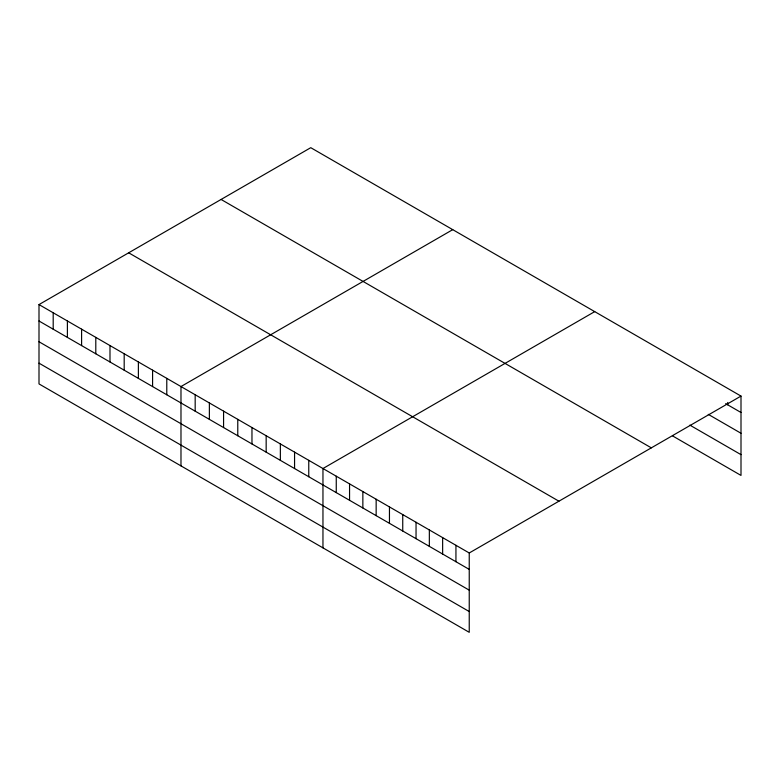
<?xml version="1.0" encoding="UTF-8"?>
<svg xmlns="http://www.w3.org/2000/svg" width="780" height="780" viewBox="0 0 780 780"><rect width="100%" height="100%" fill="white"/><g stroke="black" fill="none" stroke-linecap="round" stroke-linejoin="round"><path stroke-width="1.17" d="M39 304.58L469.238 552.981L469.238 632.317L39 383.916L39 304.58L310.762 147.683L741 396.084L741 475.42L672.467 435.844M452.741 229.651L180.98 386.548L180.98 465.894M594.721 311.62L322.959 468.526L322.959 547.862M469.238 552.981L741 396.084M725.654 403.63L741 412.493M708.269 414.356L741 433.261M689.851 425.119L741 454.652M221.081 199.456L651.319 447.856M128.68 252.808L558.919 501.199M39 320.999L469.238 569.39M39 341.757L469.238 590.158M39 363.158L469.238 611.549M727.701 402.47L727.701 404.81M455.939 545.298L455.939 561.717M442.64 537.625L442.64 554.034M429.341 529.942L429.341 546.361M416.042 522.268L416.042 538.678M402.743 514.585L402.743 531.005M389.454 506.912L389.454 523.322M376.155 499.239L376.155 515.648M362.856 491.556L362.856 507.965M349.557 483.883L349.557 500.292M336.258 476.2L336.258 492.619M308.763 460.327L308.763 476.736M294.567 452.127L294.567 468.546M280.361 443.937L280.361 460.346M266.165 435.737L266.165 452.147M251.969 427.537L251.969 443.947M237.773 419.338L237.773 435.757M223.577 411.148L223.577 427.557M209.371 402.948L209.371 419.357M195.175 394.748L195.175 411.167M166.784 378.358L166.784 394.768M152.588 370.159L152.588 386.568M138.382 361.959L138.382 378.378M124.186 353.769L124.186 370.178M109.99 345.569L109.99 361.978M95.794 337.369L95.794 353.779M81.598 329.17L81.598 345.589M67.392 320.98L67.392 337.389M53.196 312.78L53.196 329.189"/></g></svg>
